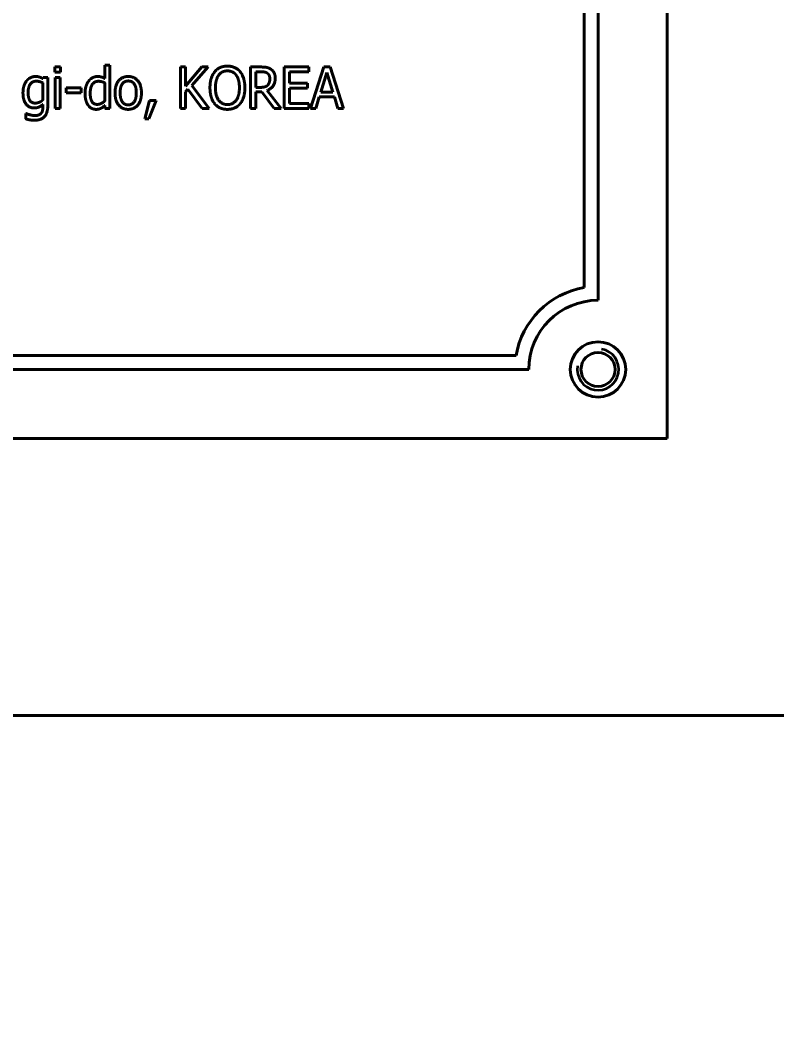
# Model space of a CAD drawing. Header units: millimetres. Extents: x 0 to 4756, y 0 to 3364.
# Drawn here: x 1199.1 to 1253.7, y 795.3 to 869 of the extents above; entities that cross this region are included whole.
import ezdxf

# ---------------------------------------------------------------- set-up
doc = ezdxf.new("R2010")
doc.units = ezdxf.units.MM
doc.header["$LTSCALE"] = 4
for name, color, linetype, lineweight in [('가시적인 것(ISO)', 3, 'Continuous', 40), ('가시적인 좁은 것(ISO)', 3, 'Continuous', 35), ('치수(ISO)', 2, 'Continuous', 25)]:
    doc.layers.add(name, color=color, linetype=linetype, lineweight=lineweight)
doc.styles.add('치수 텍스트_PSTEK_POSCO', font='isocp.shx')
doc.dimstyles.new('치수_PSTEK_POSCO', dxfattribs={"dimscale": 4, "dimtxt": 5, "dimasz": 2.5, "dimexe": 2, "dimexo": 2.5, "dimgap": 1, "dimtad": 1, "dimrnd": 1e-08, "dimdsep": 46, "dimtxsty": '치수 텍스트_PSTEK_POSCO', "dimcen": 0.09, "dimdle": 10, "dimclrd": 7, "dimclre": 7, "dimclrt": 2, "dimadec": 1, "dimazin": 2, "dimtfac": 1, "dimtmove": 0, "dimatfit": 3, "dimfxl": 0, "dimtolj": 1, "dimlwd": -1, "dimlwe": -1, "dimarcsym": 0})

# ---------------------------------------------------------------- blocks, each defined once
blk = doc.blocks.new('*D24')
at = {"layer": 'Defpoints', "color": 0}
for p in [(2145.269, 987.571), (768.269, 528.821), (2145.269, 290.288)]:
    blk.add_point(p, dxfattribs=at)
at = {"layer": '치수(ISO)', "color": 7}
for p, q in [((2145.269, 977.571), (2145.269, 282.288)), ((768.269, 518.821), (768.269, 282.288)), ((778.269, 290.288), (2135.269, 290.288))]:
    blk.add_line(p, q, dxfattribs=at)
for points in [[(778.269, 291.954), (778.269, 288.621), (768.269, 290.288)], [(2135.269, 291.954), (2135.269, 288.621), (2145.269, 290.288)]]:
    blk.add_solid(points, dxfattribs=at)
at = {"layer": '치수(ISO)', "color": 2, "insert": (1433.769, 304.288), "char_height": 20, "attachment_point": 4, "style": '치수 텍스트_PSTEK_POSCO'}
blk.add_mtext('\\A1;1377', dxfattribs=at)

msp = doc.modelspace()

# ---------------------------------------------------------------- linework, layer by layer
at = {"layer": '가시적인 것(ISO)'}
for p, q in [((1245.7692, 958.8208), (1245.7692, 838.8208)), ((1240.7692, 848.8208), (1240.7692, 948.8208)), ((1239.7692, 947.9047), (1239.7692, 849.7369)), ((1201.5366, 865.305), (1201.5366, 865.6989)), ((1201.5366, 865.6989), (1201.9451, 865.6989)), ((1201.9451, 865.6989), (1201.9451, 865.305)), ((1205.1541, 864.8407), (1205.1541, 865.8131)), ((1205.1541, 865.8131), (1205.5139, 865.8131)), ((1205.5139, 865.8131), (1205.5139, 862.6794)), ((1210.6023, 862.6794), (1210.6023, 865.6794)), ((1210.6023, 865.6794), (1210.9815, 865.6794)), ((1210.9815, 864.2985), (1212.1485, 865.6794)), ((1210.9815, 865.6794), (1210.9815, 864.2985)), ((1212.6104, 865.6794), (1211.4313, 864.3399)), ((1212.1485, 865.6794), (1212.6104, 865.6794)), ((1215.676, 865.6794), (1216.4102, 865.6794)), ((1215.676, 862.6794), (1215.676, 865.6794)), ((1218.1071, 862.6794), (1218.1071, 865.6794)), ((1218.1071, 865.6794), (1219.8891, 865.6794)), ((1219.8891, 865.6794), (1219.8891, 865.3245)), ((1219.9961, 862.6794), (1220.9564, 865.6794)), ((1220.9564, 865.6794), (1221.4256, 865.6794)), ((1221.4256, 865.6794), (1222.3859, 862.6794)), ((1200.6711, 864.8358), (1200.693, 864.9306)), ((1200.693, 864.9306), (1201.0309, 864.9306)), ((1201.0309, 864.9306), (1201.0309, 862.9371)), ((1201.9451, 865.305), (1201.5366, 865.305)), ((1201.5585, 862.6794), (1201.5585, 864.9306)), ((1201.5585, 864.9306), (1201.9183, 864.9306)), ((1201.9183, 864.9306), (1201.9183, 862.6794)), ((1216.4297, 865.3342), (1216.0553, 865.3342)), ((1216.0553, 865.3342), (1216.0553, 864.2062)), ((1219.8891, 865.3245), (1218.4864, 865.3245)), ((1218.4864, 865.3245), (1218.4864, 864.5027)), ((1221.1801, 865.271), (1220.7425, 863.8585)), ((1221.6201, 863.8585), (1221.1801, 865.271)), ((1200.6711, 863.2896), (1200.6711, 864.5271)), ((1202.3583, 863.8099), (1202.3583, 864.1745)), ((1202.3583, 864.1745), (1203.4378, 864.1745)), ((1203.4378, 864.1745), (1203.4378, 863.8099)), ((1205.1541, 863.2264), (1205.1541, 864.5271)), ((1211.1493, 864.0749), (1210.9815, 863.878)), ((1212.1874, 862.6794), (1211.1493, 864.0749)), ((1211.4313, 864.3399), (1212.6784, 862.6794)), ((1216.0553, 864.2062), (1216.3883, 864.2062)), ((1218.4864, 864.5027), (1219.7943, 864.5027)), ((1219.7943, 864.1478), (1218.4864, 864.1478)), ((1218.4864, 864.1478), (1218.4864, 863.0344)), ((1219.7943, 864.5027), (1219.7943, 864.1478)), ((1203.4378, 863.8099), (1202.3583, 863.8099)), ((1210.9815, 863.878), (1210.9815, 862.6794)), ((1216.488, 863.8731), (1216.0553, 863.8731)), ((1216.0553, 863.8731), (1216.0553, 862.6794)), ((1217.3899, 862.6794), (1216.488, 863.8731)), ((1216.8673, 863.9849), (1217.881, 862.6794)), ((1220.6379, 863.5181), (1220.3802, 862.6794)), ((1221.7271, 863.5181), (1220.6379, 863.5181)), ((1220.7425, 863.8585), (1221.6201, 863.8585)), ((1221.9848, 862.6794), (1221.7271, 863.5181)), ((1200.6711, 862.7815), (1200.6711, 862.9784)), ((1201.9183, 862.6794), (1201.5585, 862.6794)), ((1205.1541, 862.6794), (1205.1541, 862.9079)), ((1205.5139, 862.6794), (1205.1541, 862.6794)), ((1208.0423, 861.9331), (1208.3778, 863.2532)), ((1208.8567, 863.2532), (1208.3219, 861.9331)), ((1208.3778, 863.2532), (1208.8567, 863.2532)), ((1210.9815, 862.6794), (1210.6023, 862.6794)), ((1212.6784, 862.6794), (1212.1874, 862.6794)), ((1216.0553, 862.6794), (1215.676, 862.6794)), ((1217.881, 862.6794), (1217.3899, 862.6794)), ((1219.8891, 862.6794), (1218.1071, 862.6794)), ((1218.4864, 863.0344), (1219.8891, 863.0344)), ((1219.8891, 863.0344), (1219.8891, 862.6794)), ((1220.3802, 862.6794), (1219.9961, 862.6794)), ((1222.3859, 862.6794), (1221.9848, 862.6794)), ((1199.441, 861.9258), (1199.441, 862.3196)), ((1199.441, 862.3196), (1199.4604, 862.3196)), ((1208.3219, 861.9331), (1208.0423, 861.9331)), ((1234.8531, 844.8208), (1096.6853, 844.8208)), ((1095.7692, 843.8208), (1235.7692, 843.8208)), ((1245.7692, 838.8208), (1085.7692, 838.8208)), ((1430.7692, 818.8208), (900.7692, 818.8208))]:
    msp.add_line(p, q, dxfattribs=at)
for radius in [2, 1.2295]:
    msp.add_circle((1240.7692, 843.8208), radius, dxfattribs=at)
for radius, start, end in [(6, 99.594068, 170.405932), (5, 90, 180)]:
    msp.add_arc((1240.7692, 843.8208), radius, start, end, dxfattribs=at)
for points in [[(1213.0844, 865.3366), (1213.2498, 865.536), (1213.7141, 865.7426), (1214.001, 865.7426)], [(1214.001, 865.7426), (1214.2927, 865.7426), (1214.7595, 865.5287), (1214.9199, 865.3366)], [(1216.4102, 865.6794), (1216.6557, 865.6794), (1216.9864, 865.6235), (1217.1347, 865.5214)], [(1199.5115, 864.6924), (1199.6331, 864.8358), (1199.9637, 864.9938), (1200.1387, 864.9938)], [(1200.1387, 864.9938), (1200.3065, 864.9938), (1200.5496, 864.9112), (1200.6711, 864.8358)], [(1203.9945, 864.6802), (1204.1112, 864.8261), (1204.4418, 864.9938), (1204.6241, 864.9938)], [(1204.6241, 864.9938), (1204.7846, 864.9938), (1205.0228, 864.9185), (1205.1541, 864.8407)], [(1205.8835, 863.805), (1205.8835, 864.369), (1206.4086, 864.9938), (1206.8389, 864.9938)], [(1206.8389, 864.9938), (1207.2716, 864.9938), (1207.7919, 864.3715), (1207.7919, 863.805)], [(1212.7416, 864.1794), (1212.7416, 864.5562), (1212.9191, 865.13), (1213.0844, 865.3366)], [(1213.3689, 865.0862), (1213.257, 864.9331), (1213.1355, 864.4711), (1213.1355, 864.1794)], [(1214.0034, 865.3974), (1213.7968, 865.3974), (1213.488, 865.2467), (1213.3689, 865.0862)], [(1214.6355, 865.0862), (1214.5212, 865.2418), (1214.2027, 865.3974), (1214.0034, 865.3974)], [(1214.8689, 864.1794), (1214.8689, 864.476), (1214.7473, 864.9355), (1214.6355, 865.0862)], [(1214.9199, 865.3366), (1215.0828, 865.1373), (1215.2627, 864.5538), (1215.2627, 864.1794)], [(1216.8843, 865.2321), (1216.804, 865.288), (1216.5901, 865.3342), (1216.4297, 865.3342)], [(1217.458, 864.865), (1217.458, 864.5368), (1217.142, 864.0919), (1216.8673, 863.9849)], [(1217.0642, 864.8334), (1217.0642, 864.9647), (1216.9767, 865.1664), (1216.8843, 865.2321)], [(1216.9037, 864.3617), (1216.9864, 864.4444), (1217.0642, 864.6778), (1217.0642, 864.8334)], [(1217.1347, 865.5214), (1217.283, 865.4193), (1217.458, 865.1008), (1217.458, 864.865)], [(1199.2368, 863.8269), (1199.2368, 864.1065), (1199.3851, 864.5392), (1199.5115, 864.6924)], [(1200.1971, 864.6535), (1199.9224, 864.6535), (1199.6087, 864.2305), (1199.6087, 863.8342)], [(1200.6711, 864.5271), (1200.5374, 864.5951), (1200.3089, 864.6535), (1200.1971, 864.6535)], [(1203.7198, 863.788), (1203.7198, 864.0846), (1203.8656, 864.5173), (1203.9945, 864.6802)], [(1204.6825, 864.6462), (1204.4053, 864.6462), (1204.0917, 864.2086), (1204.0917, 863.7953)], [(1205.1541, 864.5271), (1205.0204, 864.5951), (1204.8065, 864.6462), (1204.6825, 864.6462)], [(1206.8389, 864.6681), (1206.5593, 864.6681), (1206.2554, 864.2426), (1206.2554, 863.805)], [(1207.4199, 863.805), (1207.4199, 864.2426), (1207.1185, 864.6681), (1206.8389, 864.6681)], [(1213.082, 863.0246), (1212.9167, 863.224), (1212.7416, 863.8099), (1212.7416, 864.1794)], [(1213.1355, 864.1794), (1213.1355, 863.5886), (1213.6071, 862.9614), (1214.0034, 862.9614)], [(1214.0034, 862.9614), (1214.3997, 862.9614), (1214.8689, 863.5886), (1214.8689, 864.1794)], [(1215.2627, 864.1794), (1215.2627, 863.8147), (1215.0877, 863.224), (1214.9199, 863.0246)], [(1216.3883, 864.2062), (1216.5512, 864.2062), (1216.8113, 864.2669), (1216.9037, 864.3617)], [(1200.0342, 862.7183), (1199.6695, 862.7183), (1199.2368, 863.2896), (1199.2368, 863.8269)], [(1199.6087, 863.8342), (1199.6087, 863.4598), (1199.847, 863.0684), (1200.1168, 863.0684)], [(1203.941, 862.9177), (1203.834, 863.066), (1203.7198, 863.5036), (1203.7198, 863.788)], [(1204.0917, 863.7953), (1204.0917, 863.3966), (1204.3324, 862.976), (1204.5998, 862.976)], [(1206.8389, 862.6162), (1206.394, 862.6162), (1205.8835, 863.2556), (1205.8835, 863.805)], [(1206.2554, 863.805), (1206.2554, 863.3796), (1206.5593, 862.942), (1206.8389, 862.942)], [(1207.7919, 863.805), (1207.7919, 863.2361), (1207.2716, 862.6162), (1206.8389, 862.6162)], [(1206.8389, 862.942), (1207.116, 862.942), (1207.4199, 863.3723), (1207.4199, 863.805)], [(1200.6711, 862.9784), (1200.5253, 862.8447), (1200.2457, 862.7183), (1200.0342, 862.7183)], [(1201.0309, 862.9371), (1201.0309, 862.3634), (1200.5569, 861.8285), (1200.0682, 861.8285)], [(1200.1168, 863.0684), (1200.2554, 863.0684), (1200.552, 863.1851), (1200.6711, 863.2896)], [(1200.5593, 862.3439), (1200.6225, 862.4266), (1200.6711, 862.6429), (1200.6711, 862.7815)], [(1204.5147, 862.6162), (1204.3397, 862.6162), (1204.0431, 862.7694), (1203.941, 862.9177)], [(1204.8648, 862.6964), (1204.7895, 862.6575), (1204.6241, 862.6162), (1204.5147, 862.6162)], [(1204.5998, 862.976), (1204.7408, 862.976), (1205.0277, 863.1121), (1205.1541, 863.2264)], [(1205.1541, 862.9079), (1205.069, 862.835), (1204.9475, 862.7378), (1204.8648, 862.6964)], [(1214.001, 862.6162), (1213.7117, 862.6162), (1213.2498, 862.8228), (1213.082, 863.0246)], [(1214.9199, 863.0246), (1214.7449, 862.8156), (1214.2805, 862.6162), (1214.001, 862.6162)], [(1200.0682, 861.8285), (1199.9102, 861.8285), (1199.582, 861.882), (1199.441, 861.9258)], [(1199.4604, 862.3196), (1199.4969, 862.3026), (1199.6379, 862.2491), (1199.7279, 862.2272)], [(1199.7279, 862.2272), (1199.8275, 862.2005), (1199.9977, 862.1689), (1200.0974, 862.1689)], [(1200.0974, 862.1689), (1200.2627, 862.1689), (1200.4937, 862.2613), (1200.5593, 862.3439)]]:
    msp.add_open_spline(points, degree=2, dxfattribs=at)
at = {"layer": '가시적인 좁은 것(ISO)'}
msp.add_arc((1240.7692, 843.8208), 1.5, 170, 80, dxfattribs=at)

# ---------------------------------------------------------------- dimensions: what is measured, and where the dimension line sits
at = {"layer": '치수(ISO)', "color": 7}
dim = msp.add_linear_dim(base=(2145.2692, 290.2878), p1=(768.2692, 528.8208), p2=(2145.2692, 987.5708), angle=180, dimstyle='치수_PSTEK_POSCO', override={"dimdec": 2, "dimtp": 0, "dimtm": 0, "dimtdec": 2, "dimtofl": 0, "dimatfit": 1}, dxfattribs=at)
dim.commit()
dim.dimension.update_dxf_attribs({"geometry": '*D24', "text_midpoint": (1456.7692, 290.2878), "dimtype": 160})

doc.saveas('drawing.dxf')
